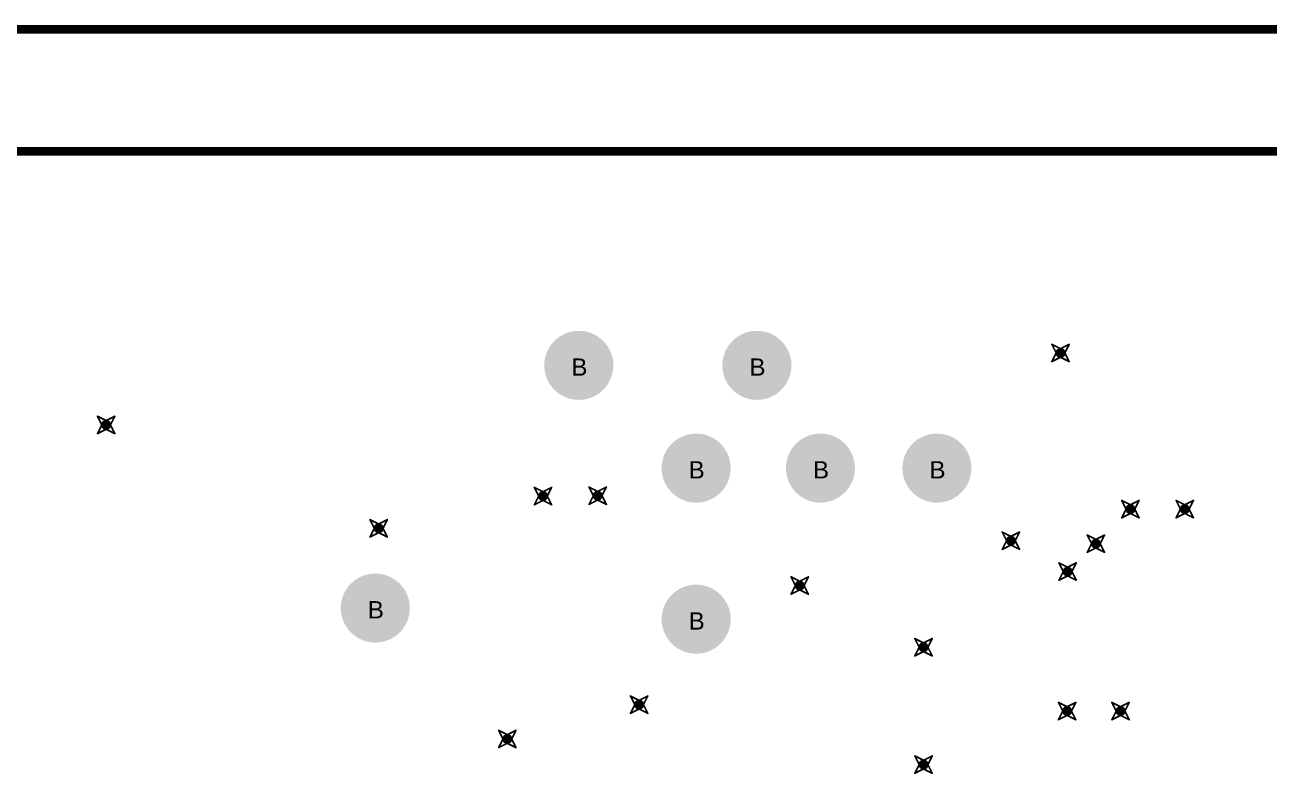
# Model space of a CAD drawing. Header units: millimetres. Extents: x -25 to 478, y -31 to 252.
# Drawn here: x 261.8 to 298.42, y 191.68 to 213.72 of the extents above; entities that cross this region are included whole.
import ezdxf

# ---------------------------------------------------------------- set-up
doc = ezdxf.new("R2010")
doc.units = ezdxf.units.MM
for name, color, linetype in [('DrillDrawing', 1, 'Continuous'), ('Mechanical1', 6, 'Continuous'), ('Mechanical2', 216, 'Continuous'), ('MultiLayer', 9, 'Continuous'), ('PadHoleLayer', 156, 'Continuous'), ('ViaHoleLayer', 16, 'Continuous')]:
    doc.layers.add(name, color=color, linetype=linetype)
doc.styles.add('Arial', font='', dxfattribs={"height": 0.2})
doc.styles.get('Arial').set_extended_font_data('Arial')

# ---------------------------------------------------------------- blocks, each defined once
blk = doc.blocks.new('KEYSTONE5001_641')
at = {"layer": 'MultiLayer'}
h = blk.add_hatch(color=9, dxfattribs=at)
edge = h.paths.add_edge_path()
edge.add_arc((0, 0), 1.016, 0, 360)
at = {"layer": 'PadHoleLayer'}
h = blk.add_hatch(color=156, dxfattribs=at)
edge = h.paths.add_edge_path()
edge.add_arc((0, 0), 0.508, 0, 360)
blk = doc.blocks.new('KEYSTONE5002_776')
at = {"layer": 'MultiLayer'}
h = blk.add_hatch(color=9, dxfattribs=at)
edge = h.paths.add_edge_path()
edge.add_arc((0, 0), 1.016, 0, 360)
at = {"layer": 'PadHoleLayer'}
h = blk.add_hatch(color=156, dxfattribs=at)
edge = h.paths.add_edge_path()
edge.add_arc((0, 0), 0.508, 0, 360)
blk = doc.blocks.new('KEYSTONE5002_777')
at = {"layer": 'MultiLayer'}
h = blk.add_hatch(color=9, dxfattribs=at)
edge = h.paths.add_edge_path()
edge.add_arc((0, 0), 1.016, 0, 360)
at = {"layer": 'PadHoleLayer'}
h = blk.add_hatch(color=156, dxfattribs=at)
edge = h.paths.add_edge_path()
edge.add_arc((0, 0), 0.508, 0, 360)
blk = doc.blocks.new('KEYSTONE5002_778')
at = {"layer": 'MultiLayer'}
h = blk.add_hatch(color=9, dxfattribs=at)
edge = h.paths.add_edge_path()
edge.add_arc((0, 0), 1.016, 0, 360)
at = {"layer": 'PadHoleLayer'}
h = blk.add_hatch(color=156, dxfattribs=at)
edge = h.paths.add_edge_path()
edge.add_arc((0, 0), 0.508, 0, 360)
blk = doc.blocks.new('KEYSTONE5002_779')
at = {"layer": 'MultiLayer'}
h = blk.add_hatch(color=9, dxfattribs=at)
edge = h.paths.add_edge_path()
edge.add_arc((0, 0), 1.016, 0, 360)
at = {"layer": 'PadHoleLayer'}
h = blk.add_hatch(color=156, dxfattribs=at)
edge = h.paths.add_edge_path()
edge.add_arc((0, 0), 0.508, 0, 360)
blk = doc.blocks.new('KEYSTONE5002_780')
at = {"layer": 'MultiLayer'}
h = blk.add_hatch(color=9, dxfattribs=at)
edge = h.paths.add_edge_path()
edge.add_arc((0, 0), 1.016, 0, 360)
at = {"layer": 'PadHoleLayer'}
h = blk.add_hatch(color=156, dxfattribs=at)
edge = h.paths.add_edge_path()
edge.add_arc((0, 0), 0.508, 0, 360)
blk = doc.blocks.new('KEYSTONE5002_781')
at = {"layer": 'MultiLayer'}
h = blk.add_hatch(color=9, dxfattribs=at)
edge = h.paths.add_edge_path()
edge.add_arc((0, 0), 1.016, 0, 360)
at = {"layer": 'PadHoleLayer'}
h = blk.add_hatch(color=156, dxfattribs=at)
edge = h.paths.add_edge_path()
edge.add_arc((0, 0), 0.508, 0, 360)

msp = doc.modelspace()

# ---------------------------------------------------------------- hatches: boundary and pattern name
at = {"layer": 'ViaHoleLayer'}
h = msp.add_hatch(color=16, dxfattribs=at)
edge = h.paths.add_edge_path()
edge.add_arc((292.279, 204.065), 0.15, 0, 360)
h = msp.add_hatch(color=16, dxfattribs=at)
edge = h.paths.add_edge_path()
edge.add_arc((264.188, 201.948), 0.15, 0, 360)
h = msp.add_hatch(color=16, dxfattribs=at)
edge = h.paths.add_edge_path()
edge.add_arc((277.046, 199.855), 0.15, 0, 360)
h = msp.add_hatch(color=16, dxfattribs=at)
edge = h.paths.add_edge_path()
edge.add_arc((278.656, 199.865), 0.15, 0, 360)
h = msp.add_hatch(color=16, dxfattribs=at)
edge = h.paths.add_edge_path()
edge.add_arc((294.336, 199.471), 0.15, 0, 360)
h = msp.add_hatch(color=16, dxfattribs=at)
edge = h.paths.add_edge_path()
edge.add_arc((295.936, 199.471), 0.15, 0, 360)
h = msp.add_hatch(color=16, dxfattribs=at)
edge = h.paths.add_edge_path()
edge.add_arc((272.209, 198.907), 0.15, 0, 360)
h = msp.add_hatch(color=16, dxfattribs=at)
edge = h.paths.add_edge_path()
edge.add_arc((290.818, 198.542), 0.15, 0, 360)
h = msp.add_hatch(color=16, dxfattribs=at)
edge = h.paths.add_edge_path()
edge.add_arc((293.32, 198.455), 0.15, 0, 360)
h = msp.add_hatch(color=16, dxfattribs=at)
edge = h.paths.add_edge_path()
edge.add_arc((292.488, 197.635), 0.15, 0, 360)
h = msp.add_hatch(color=16, dxfattribs=at)
edge = h.paths.add_edge_path()
edge.add_arc((284.602, 197.223), 0.15, 0, 360)
h = msp.add_hatch(color=16, dxfattribs=at)
edge = h.paths.add_edge_path()
edge.add_arc((288.247, 195.408), 0.15, 0, 360)
h = msp.add_hatch(color=16, dxfattribs=at)
edge = h.paths.add_edge_path()
edge.add_arc((279.875, 193.719), 0.15, 0, 360)
h = msp.add_hatch(color=16, dxfattribs=at)
edge = h.paths.add_edge_path()
edge.add_arc((292.473, 193.531), 0.15, 0, 360)
h = msp.add_hatch(color=16, dxfattribs=at)
edge = h.paths.add_edge_path()
edge.add_arc((294.046, 193.531), 0.15, 0, 360)
h = msp.add_hatch(color=16, dxfattribs=at)
edge = h.paths.add_edge_path()
edge.add_arc((275.996, 192.71), 0.15, 0, 360)
h = msp.add_hatch(color=16, dxfattribs=at)
edge = h.paths.add_edge_path()
edge.add_arc((288.247, 191.956), 0.15, 0, 360)

# ---------------------------------------------------------------- linework, layer by layer
at = {"layer": 'DrillDrawing', "const_width": 0.0508}
for points in [[(292.025, 204.319), (292.279, 204.192)], [(292.025, 204.319), (292.152, 204.065)], [(292.025, 203.811), (292.152, 204.065)], [(292.279, 204.192), (292.533, 204.319)], [(292.406, 204.065), (292.533, 204.319)], [(292.406, 204.065), (292.533, 203.811)], [(292.025, 203.811), (292.279, 203.938)], [(292.279, 203.938), (292.533, 203.811)], [(263.934, 202.202), (264.188, 202.075)], [(263.934, 202.202), (264.061, 201.948)], [(264.188, 202.075), (264.442, 202.202)], [(264.315, 201.948), (264.442, 202.202)], [(263.934, 201.694), (264.061, 201.948)], [(263.934, 201.694), (264.188, 201.821)], [(264.188, 201.821), (264.442, 201.694)], [(264.315, 201.948), (264.442, 201.694)], [(276.792, 200.109), (277.046, 199.982)], [(276.792, 200.109), (276.919, 199.855)], [(277.046, 199.982), (277.3, 200.109)], [(277.173, 199.855), (277.3, 200.109)], [(278.402, 200.119), (278.656, 199.992)], [(278.402, 200.119), (278.529, 199.865)], [(278.656, 199.992), (278.91, 200.119)], [(278.783, 199.865), (278.91, 200.119)], [(276.792, 199.601), (276.919, 199.855)], [(276.792, 199.601), (277.046, 199.728)], [(277.046, 199.728), (277.3, 199.601)], [(277.173, 199.855), (277.3, 199.601)], [(278.402, 199.611), (278.529, 199.865)], [(278.402, 199.611), (278.656, 199.738)], [(278.656, 199.738), (278.91, 199.611)], [(278.783, 199.865), (278.91, 199.611)], [(294.082, 199.725), (294.336, 199.598)], [(294.082, 199.725), (294.209, 199.471)], [(294.336, 199.598), (294.59, 199.725)], [(294.463, 199.471), (294.59, 199.725)], [(295.682, 199.725), (295.936, 199.598)], [(295.682, 199.725), (295.809, 199.471)], [(295.936, 199.598), (296.19, 199.725)], [(296.063, 199.471), (296.19, 199.725)], [(294.082, 199.217), (294.209, 199.471)], [(294.082, 199.217), (294.336, 199.344)], [(294.336, 199.344), (294.59, 199.217)], [(294.463, 199.471), (294.59, 199.217)], [(295.682, 199.217), (295.809, 199.471)], [(295.682, 199.217), (295.936, 199.344)], [(295.936, 199.344), (296.19, 199.217)], [(296.063, 199.471), (296.19, 199.217)], [(271.955, 199.161), (272.209, 199.034)], [(271.955, 199.161), (272.082, 198.907)], [(271.955, 198.653), (272.082, 198.907)], [(272.209, 199.034), (272.463, 199.161)], [(272.336, 198.907), (272.463, 199.161)], [(272.336, 198.907), (272.463, 198.653)], [(271.955, 198.653), (272.209, 198.78)], [(272.209, 198.78), (272.463, 198.653)], [(290.564, 198.796), (290.818, 198.669)], [(290.564, 198.796), (290.691, 198.542)], [(290.564, 198.288), (290.691, 198.542)], [(290.818, 198.669), (291.072, 198.796)], [(290.945, 198.542), (291.072, 198.796)], [(290.945, 198.542), (291.072, 198.288)], [(293.066, 198.709), (293.32, 198.582)], [(293.066, 198.709), (293.193, 198.455)], [(293.32, 198.582), (293.574, 198.709)], [(293.447, 198.455), (293.574, 198.709)], [(290.564, 198.288), (290.818, 198.415)], [(290.818, 198.415), (291.072, 198.288)], [(293.066, 198.201), (293.193, 198.455)], [(293.066, 198.201), (293.32, 198.328)], [(293.32, 198.328), (293.574, 198.201)], [(293.447, 198.455), (293.574, 198.201)], [(292.234, 197.889), (292.488, 197.762)], [(292.234, 197.889), (292.361, 197.635)], [(292.488, 197.762), (292.742, 197.889)], [(292.615, 197.635), (292.742, 197.889)], [(284.348, 197.477), (284.602, 197.35)], [(284.348, 197.477), (284.475, 197.223)], [(284.602, 197.35), (284.856, 197.477)], [(284.729, 197.223), (284.856, 197.477)], [(292.234, 197.381), (292.361, 197.635)], [(292.234, 197.381), (292.488, 197.508)], [(292.488, 197.508), (292.742, 197.381)], [(292.615, 197.635), (292.742, 197.381)], [(284.348, 196.969), (284.475, 197.223)], [(284.348, 196.969), (284.602, 197.096)], [(284.602, 197.096), (284.856, 196.969)], [(284.729, 197.223), (284.856, 196.969)], [(287.993, 195.662), (288.247, 195.535)], [(287.993, 195.662), (288.12, 195.408)], [(288.247, 195.535), (288.501, 195.662)], [(288.374, 195.408), (288.501, 195.662)], [(287.993, 195.154), (288.12, 195.408)], [(287.993, 195.154), (288.247, 195.281)], [(288.247, 195.281), (288.501, 195.154)], [(288.374, 195.408), (288.501, 195.154)], [(279.621, 193.973), (279.875, 193.846)], [(279.621, 193.973), (279.748, 193.719)], [(279.621, 193.465), (279.748, 193.719)], [(279.875, 193.846), (280.129, 193.973)], [(280.002, 193.719), (280.129, 193.973)], [(280.002, 193.719), (280.129, 193.465)], [(292.219, 193.785), (292.473, 193.658)], [(292.219, 193.785), (292.346, 193.531)], [(292.473, 193.658), (292.727, 193.785)], [(292.6, 193.531), (292.727, 193.785)], [(293.792, 193.785), (294.046, 193.658)], [(293.792, 193.785), (293.919, 193.531)], [(294.046, 193.658), (294.3, 193.785)], [(294.173, 193.531), (294.3, 193.785)], [(279.621, 193.465), (279.875, 193.592)], [(279.875, 193.592), (280.129, 193.465)], [(292.219, 193.277), (292.346, 193.531)], [(292.219, 193.277), (292.473, 193.404)], [(292.473, 193.404), (292.727, 193.277)], [(292.6, 193.531), (292.727, 193.277)], [(293.792, 193.277), (293.919, 193.531)], [(293.792, 193.277), (294.046, 193.404)], [(294.046, 193.404), (294.3, 193.277)], [(294.173, 193.531), (294.3, 193.277)], [(275.742, 192.964), (275.996, 192.837)], [(275.742, 192.964), (275.869, 192.71)], [(275.742, 192.456), (275.869, 192.71)], [(275.996, 192.837), (276.25, 192.964)], [(276.123, 192.71), (276.25, 192.964)], [(276.123, 192.71), (276.25, 192.456)], [(275.742, 192.456), (275.996, 192.583)], [(275.996, 192.583), (276.25, 192.456)], [(287.993, 192.21), (288.247, 192.083)], [(287.993, 192.21), (288.12, 191.956)], [(287.993, 191.702), (288.12, 191.956)], [(288.247, 192.083), (288.501, 192.21)], [(288.374, 191.956), (288.501, 192.21)], [(288.374, 191.956), (288.501, 191.702)], [(287.993, 191.702), (288.247, 191.829)], [(288.247, 191.829), (288.501, 191.702)]]:
    msp.add_lwpolyline(points, dxfattribs=at)
at = {"layer": 'DrillDrawing', "const_width": 0.0254}
for points in [[(292.012, 204.319, 1), (292.037, 204.319, 1)], [(292.012, 204.319, 1), (292.037, 204.319, 1)], [(292.139, 204.065, 1), (292.164, 204.065, 1)], [(292.139, 204.065, 1), (292.164, 204.065, 1)], [(292.266, 204.192, 1), (292.291, 204.192, 1)], [(292.266, 204.192, 1), (292.291, 204.192, 1)], [(292.393, 204.065, 1), (292.418, 204.065, 1)], [(292.393, 204.065, 1), (292.418, 204.065, 1)], [(292.52, 204.319, 1), (292.545, 204.319, 1)], [(292.52, 204.319, 1), (292.545, 204.319, 1)], [(292.012, 203.811, 1), (292.037, 203.811, 1)], [(292.012, 203.811, 1), (292.037, 203.811, 1)], [(292.266, 203.938, 1), (292.291, 203.938, 1)], [(292.266, 203.938, 1), (292.291, 203.938, 1)], [(292.52, 203.811, 1), (292.545, 203.811, 1)], [(292.52, 203.811, 1), (292.545, 203.811, 1)], [(263.921, 202.202, 1), (263.946, 202.202, 1)], [(263.921, 202.202, 1), (263.946, 202.202, 1)], [(264.429, 202.202, 1), (264.454, 202.202, 1)], [(264.429, 202.202, 1), (264.454, 202.202, 1)], [(264.048, 201.948, 1), (264.073, 201.948, 1)], [(264.048, 201.948, 1), (264.073, 201.948, 1)], [(264.175, 202.075, 1), (264.2, 202.075, 1)], [(264.175, 202.075, 1), (264.2, 202.075, 1)], [(264.175, 201.821, 1), (264.2, 201.821, 1)], [(264.175, 201.821, 1), (264.2, 201.821, 1)], [(264.302, 201.948, 1), (264.327, 201.948, 1)], [(264.302, 201.948, 1), (264.327, 201.948, 1)], [(263.921, 201.694, 1), (263.946, 201.694, 1)], [(263.921, 201.694, 1), (263.946, 201.694, 1)], [(264.429, 201.694, 1), (264.454, 201.694, 1)], [(264.429, 201.694, 1), (264.454, 201.694, 1)], [(276.779, 200.109, 1), (276.805, 200.109, 1)], [(276.779, 200.109, 1), (276.805, 200.109, 1)], [(277.033, 199.982, 1), (277.059, 199.982, 1)], [(277.033, 199.982, 1), (277.059, 199.982, 1)], [(277.287, 200.109, 1), (277.313, 200.109, 1)], [(277.287, 200.109, 1), (277.313, 200.109, 1)], [(278.389, 200.119, 1), (278.415, 200.119, 1)], [(278.389, 200.119, 1), (278.415, 200.119, 1)], [(278.643, 199.992, 1), (278.669, 199.992, 1)], [(278.643, 199.992, 1), (278.669, 199.992, 1)], [(278.897, 200.119, 1), (278.923, 200.119, 1)], [(278.897, 200.119, 1), (278.923, 200.119, 1)], [(276.779, 199.601, 1), (276.805, 199.601, 1)], [(276.779, 199.601, 1), (276.805, 199.601, 1)], [(276.906, 199.855, 1), (276.932, 199.855, 1)], [(276.906, 199.855, 1), (276.932, 199.855, 1)], [(277.033, 199.728, 1), (277.059, 199.728, 1)], [(277.033, 199.728, 1), (277.059, 199.728, 1)], [(277.16, 199.855, 1), (277.186, 199.855, 1)], [(277.16, 199.855, 1), (277.186, 199.855, 1)], [(277.287, 199.601, 1), (277.313, 199.601, 1)], [(277.287, 199.601, 1), (277.313, 199.601, 1)], [(278.389, 199.611, 1), (278.415, 199.611, 1)], [(278.389, 199.611, 1), (278.415, 199.611, 1)], [(278.516, 199.865, 1), (278.542, 199.865, 1)], [(278.516, 199.865, 1), (278.542, 199.865, 1)], [(278.643, 199.738, 1), (278.669, 199.738, 1)], [(278.643, 199.738, 1), (278.669, 199.738, 1)], [(278.77, 199.865, 1), (278.796, 199.865, 1)], [(278.77, 199.865, 1), (278.796, 199.865, 1)], [(278.897, 199.611, 1), (278.923, 199.611, 1)], [(278.897, 199.611, 1), (278.923, 199.611, 1)], [(294.069, 199.725, 1), (294.094, 199.725, 1)], [(294.069, 199.725, 1), (294.094, 199.725, 1)], [(294.323, 199.598, 1), (294.348, 199.598, 1)], [(294.323, 199.598, 1), (294.348, 199.598, 1)], [(294.577, 199.725, 1), (294.602, 199.725, 1)], [(294.577, 199.725, 1), (294.602, 199.725, 1)], [(295.669, 199.725, 1), (295.694, 199.725, 1)], [(295.669, 199.725, 1), (295.694, 199.725, 1)], [(295.923, 199.598, 1), (295.948, 199.598, 1)], [(295.923, 199.598, 1), (295.948, 199.598, 1)], [(296.177, 199.725, 1), (296.202, 199.725, 1)], [(296.177, 199.725, 1), (296.202, 199.725, 1)], [(294.069, 199.217, 1), (294.094, 199.217, 1)], [(294.069, 199.217, 1), (294.094, 199.217, 1)], [(294.196, 199.471, 1), (294.221, 199.471, 1)], [(294.196, 199.471, 1), (294.221, 199.471, 1)], [(294.323, 199.344, 1), (294.348, 199.344, 1)], [(294.323, 199.344, 1), (294.348, 199.344, 1)], [(294.45, 199.471, 1), (294.475, 199.471, 1)], [(294.45, 199.471, 1), (294.475, 199.471, 1)], [(294.577, 199.217, 1), (294.602, 199.217, 1)], [(294.577, 199.217, 1), (294.602, 199.217, 1)], [(295.669, 199.217, 1), (295.694, 199.217, 1)], [(295.669, 199.217, 1), (295.694, 199.217, 1)], [(295.796, 199.471, 1), (295.821, 199.471, 1)], [(295.796, 199.471, 1), (295.821, 199.471, 1)], [(295.923, 199.344, 1), (295.948, 199.344, 1)], [(295.923, 199.344, 1), (295.948, 199.344, 1)], [(296.05, 199.471, 1), (296.075, 199.471, 1)], [(296.05, 199.471, 1), (296.075, 199.471, 1)], [(296.177, 199.217, 1), (296.202, 199.217, 1)], [(296.177, 199.217, 1), (296.202, 199.217, 1)], [(271.942, 199.161, 1), (271.968, 199.161, 1)], [(271.942, 199.161, 1), (271.968, 199.161, 1)], [(272.069, 198.907, 1), (272.095, 198.907, 1)], [(272.069, 198.907, 1), (272.095, 198.907, 1)], [(272.196, 199.034, 1), (272.222, 199.034, 1)], [(272.196, 199.034, 1), (272.222, 199.034, 1)], [(272.323, 198.907, 1), (272.349, 198.907, 1)], [(272.323, 198.907, 1), (272.349, 198.907, 1)], [(272.45, 199.161, 1), (272.476, 199.161, 1)], [(272.45, 199.161, 1), (272.476, 199.161, 1)], [(271.942, 198.653, 1), (271.968, 198.653, 1)], [(271.942, 198.653, 1), (271.968, 198.653, 1)], [(272.196, 198.78, 1), (272.222, 198.78, 1)], [(272.196, 198.78, 1), (272.222, 198.78, 1)], [(272.45, 198.653, 1), (272.476, 198.653, 1)], [(272.45, 198.653, 1), (272.476, 198.653, 1)], [(290.551, 198.796, 1), (290.576, 198.796, 1)], [(290.551, 198.796, 1), (290.576, 198.796, 1)], [(290.678, 198.542, 1), (290.703, 198.542, 1)], [(290.678, 198.542, 1), (290.703, 198.542, 1)], [(290.805, 198.669, 1), (290.83, 198.669, 1)], [(290.805, 198.669, 1), (290.83, 198.669, 1)], [(290.932, 198.542, 1), (290.957, 198.542, 1)], [(290.932, 198.542, 1), (290.957, 198.542, 1)], [(291.059, 198.796, 1), (291.084, 198.796, 1)], [(291.059, 198.796, 1), (291.084, 198.796, 1)], [(293.053, 198.709, 1), (293.078, 198.709, 1)], [(293.053, 198.709, 1), (293.078, 198.709, 1)], [(293.307, 198.582, 1), (293.332, 198.582, 1)], [(293.307, 198.582, 1), (293.332, 198.582, 1)], [(293.561, 198.709, 1), (293.586, 198.709, 1)], [(293.561, 198.709, 1), (293.586, 198.709, 1)], [(290.551, 198.288, 1), (290.576, 198.288, 1)], [(290.551, 198.288, 1), (290.576, 198.288, 1)], [(290.805, 198.415, 1), (290.83, 198.415, 1)], [(290.805, 198.415, 1), (290.83, 198.415, 1)], [(291.059, 198.288, 1), (291.084, 198.288, 1)], [(291.059, 198.288, 1), (291.084, 198.288, 1)], [(293.053, 198.201, 1), (293.078, 198.201, 1)], [(293.053, 198.201, 1), (293.078, 198.201, 1)], [(293.18, 198.455, 1), (293.205, 198.455, 1)], [(293.18, 198.455, 1), (293.205, 198.455, 1)], [(293.307, 198.328, 1), (293.332, 198.328, 1)], [(293.307, 198.328, 1), (293.332, 198.328, 1)], [(293.434, 198.455, 1), (293.459, 198.455, 1)], [(293.434, 198.455, 1), (293.459, 198.455, 1)], [(293.561, 198.201, 1), (293.586, 198.201, 1)], [(293.561, 198.201, 1), (293.586, 198.201, 1)], [(292.222, 197.889, 1), (292.247, 197.889, 1)], [(292.222, 197.889, 1), (292.247, 197.889, 1)], [(292.476, 197.762, 1), (292.501, 197.762, 1)], [(292.476, 197.762, 1), (292.501, 197.762, 1)], [(292.73, 197.889, 1), (292.755, 197.889, 1)], [(292.73, 197.889, 1), (292.755, 197.889, 1)], [(284.336, 197.477, 1), (284.361, 197.477, 1)], [(284.336, 197.477, 1), (284.361, 197.477, 1)], [(284.844, 197.477, 1), (284.869, 197.477, 1)], [(284.844, 197.477, 1), (284.869, 197.477, 1)], [(292.222, 197.381, 1), (292.247, 197.381, 1)], [(292.222, 197.381, 1), (292.247, 197.381, 1)], [(292.349, 197.635, 1), (292.374, 197.635, 1)], [(292.349, 197.635, 1), (292.374, 197.635, 1)], [(292.476, 197.508, 1), (292.501, 197.508, 1)], [(292.476, 197.508, 1), (292.501, 197.508, 1)], [(292.603, 197.635, 1), (292.628, 197.635, 1)], [(292.603, 197.635, 1), (292.628, 197.635, 1)], [(292.73, 197.381, 1), (292.755, 197.381, 1)], [(292.73, 197.381, 1), (292.755, 197.381, 1)], [(284.463, 197.223, 1), (284.488, 197.223, 1)], [(284.463, 197.223, 1), (284.488, 197.223, 1)], [(284.59, 197.35, 1), (284.615, 197.35, 1)], [(284.59, 197.35, 1), (284.615, 197.35, 1)], [(284.59, 197.096, 1), (284.615, 197.096, 1)], [(284.59, 197.096, 1), (284.615, 197.096, 1)], [(284.717, 197.223, 1), (284.742, 197.223, 1)], [(284.717, 197.223, 1), (284.742, 197.223, 1)], [(284.336, 196.969, 1), (284.361, 196.969, 1)], [(284.336, 196.969, 1), (284.361, 196.969, 1)], [(284.844, 196.969, 1), (284.869, 196.969, 1)], [(284.844, 196.969, 1), (284.869, 196.969, 1)], [(287.98, 195.662, 1), (288.006, 195.662, 1)], [(287.98, 195.662, 1), (288.006, 195.662, 1)], [(288.488, 195.662, 1), (288.514, 195.662, 1)], [(288.488, 195.662, 1), (288.514, 195.662, 1)], [(288.107, 195.408, 1), (288.133, 195.408, 1)], [(288.107, 195.408, 1), (288.133, 195.408, 1)], [(288.234, 195.535, 1), (288.26, 195.535, 1)], [(288.234, 195.535, 1), (288.26, 195.535, 1)], [(288.234, 195.281, 1), (288.26, 195.281, 1)], [(288.234, 195.281, 1), (288.26, 195.281, 1)], [(288.361, 195.408, 1), (288.387, 195.408, 1)], [(288.361, 195.408, 1), (288.387, 195.408, 1)], [(287.98, 195.154, 1), (288.006, 195.154, 1)], [(287.98, 195.154, 1), (288.006, 195.154, 1)], [(288.488, 195.154, 1), (288.514, 195.154, 1)], [(288.488, 195.154, 1), (288.514, 195.154, 1)], [(279.608, 193.973, 1), (279.634, 193.973, 1)], [(279.608, 193.973, 1), (279.634, 193.973, 1)], [(279.735, 193.719, 1), (279.761, 193.719, 1)], [(279.735, 193.719, 1), (279.761, 193.719, 1)], [(279.862, 193.846, 1), (279.888, 193.846, 1)], [(279.862, 193.846, 1), (279.888, 193.846, 1)], [(279.989, 193.719, 1), (280.015, 193.719, 1)], [(279.989, 193.719, 1), (280.015, 193.719, 1)], [(280.116, 193.973, 1), (280.142, 193.973, 1)], [(280.116, 193.973, 1), (280.142, 193.973, 1)], [(292.206, 193.785, 1), (292.231, 193.785, 1)], [(292.206, 193.785, 1), (292.231, 193.785, 1)], [(292.714, 193.785, 1), (292.739, 193.785, 1)], [(292.714, 193.785, 1), (292.739, 193.785, 1)], [(293.78, 193.785, 1), (293.805, 193.785, 1)], [(293.78, 193.785, 1), (293.805, 193.785, 1)], [(294.288, 193.785, 1), (294.313, 193.785, 1)], [(294.288, 193.785, 1), (294.313, 193.785, 1)], [(279.608, 193.465, 1), (279.634, 193.465, 1)], [(279.608, 193.465, 1), (279.634, 193.465, 1)], [(279.862, 193.592, 1), (279.888, 193.592, 1)], [(279.862, 193.592, 1), (279.888, 193.592, 1)], [(280.116, 193.465, 1), (280.142, 193.465, 1)], [(280.116, 193.465, 1), (280.142, 193.465, 1)], [(292.333, 193.531, 1), (292.358, 193.531, 1)], [(292.333, 193.531, 1), (292.358, 193.531, 1)], [(292.46, 193.658, 1), (292.485, 193.658, 1)], [(292.46, 193.658, 1), (292.485, 193.658, 1)], [(292.46, 193.404, 1), (292.485, 193.404, 1)], [(292.46, 193.404, 1), (292.485, 193.404, 1)], [(292.587, 193.531, 1), (292.612, 193.531, 1)], [(292.587, 193.531, 1), (292.612, 193.531, 1)], [(293.907, 193.531, 1), (293.932, 193.531, 1)], [(293.907, 193.531, 1), (293.932, 193.531, 1)], [(294.034, 193.658, 1), (294.059, 193.658, 1)], [(294.034, 193.658, 1), (294.059, 193.658, 1)], [(294.034, 193.404, 1), (294.059, 193.404, 1)], [(294.034, 193.404, 1), (294.059, 193.404, 1)], [(294.161, 193.531, 1), (294.186, 193.531, 1)], [(294.161, 193.531, 1), (294.186, 193.531, 1)], [(292.206, 193.277, 1), (292.231, 193.277, 1)], [(292.206, 193.277, 1), (292.231, 193.277, 1)], [(292.714, 193.277, 1), (292.739, 193.277, 1)], [(292.714, 193.277, 1), (292.739, 193.277, 1)], [(293.78, 193.277, 1), (293.805, 193.277, 1)], [(293.78, 193.277, 1), (293.805, 193.277, 1)], [(294.288, 193.277, 1), (294.313, 193.277, 1)], [(294.288, 193.277, 1), (294.313, 193.277, 1)], [(275.73, 192.964, 1), (275.755, 192.964, 1)], [(275.73, 192.964, 1), (275.755, 192.964, 1)], [(275.857, 192.71, 1), (275.882, 192.71, 1)], [(275.857, 192.71, 1), (275.882, 192.71, 1)], [(275.984, 192.837, 1), (276.009, 192.837, 1)], [(275.984, 192.837, 1), (276.009, 192.837, 1)], [(276.111, 192.71, 1), (276.136, 192.71, 1)], [(276.111, 192.71, 1), (276.136, 192.71, 1)], [(276.238, 192.964, 1), (276.263, 192.964, 1)], [(276.238, 192.964, 1), (276.263, 192.964, 1)], [(275.73, 192.456, 1), (275.755, 192.456, 1)], [(275.73, 192.456, 1), (275.755, 192.456, 1)], [(275.984, 192.583, 1), (276.009, 192.583, 1)], [(275.984, 192.583, 1), (276.009, 192.583, 1)], [(276.238, 192.456, 1), (276.263, 192.456, 1)], [(276.238, 192.456, 1), (276.263, 192.456, 1)], [(287.98, 192.21, 1), (288.006, 192.21, 1)], [(287.98, 192.21, 1), (288.006, 192.21, 1)], [(288.107, 191.956, 1), (288.133, 191.956, 1)], [(288.107, 191.956, 1), (288.133, 191.956, 1)], [(288.234, 192.083, 1), (288.26, 192.083, 1)], [(288.234, 192.083, 1), (288.26, 192.083, 1)], [(288.361, 191.956, 1), (288.387, 191.956, 1)], [(288.361, 191.956, 1), (288.387, 191.956, 1)], [(288.488, 192.21, 1), (288.514, 192.21, 1)], [(288.488, 192.21, 1), (288.514, 192.21, 1)], [(287.98, 191.702, 1), (288.006, 191.702, 1)], [(287.98, 191.702, 1), (288.006, 191.702, 1)], [(288.234, 191.829, 1), (288.26, 191.829, 1)], [(288.234, 191.829, 1), (288.26, 191.829, 1)], [(288.488, 191.702, 1), (288.514, 191.702, 1)], [(288.488, 191.702, 1), (288.514, 191.702, 1)]]:
    msp.add_lwpolyline(points, format="xyb", close=True, dxfattribs=at)
at = {"layer": 'Mechanical1', "const_width": 0.254}
msp.add_lwpolyline([(0, 210), (375, 210)], dxfattribs=at)
at = {"layer": 'Mechanical2', "const_width": 0.254}
msp.add_lwpolyline([(193.213, 213.589), (375, 213.589)], dxfattribs=at)

# ---------------------------------------------------------------- block references
for name, p, rotation in [('KEYSTONE5002_781', (278.1, 203.7), 180), ('KEYSTONE5002_778', (283.342, 203.7), 180), ('KEYSTONE5002_779', (281.554, 200.678), 180), ('KEYSTONE5002_777', (285.212, 200.678), 180), ('KEYSTONE5002_776', (288.641, 200.678), 180), ('KEYSTONE5001_641', (272.11, 196.561), 90), ('KEYSTONE5002_780', (281.554, 196.233), 180)]:
    msp.add_blockref(name, p, dxfattribs=dict(rotation=rotation))

# ---------------------------------------------------------------- texts
at = {"layer": 'DrillDrawing', "style": 'Arial'}
for p in [(277.88, 203.396), (283.122, 203.396), (281.334, 200.373), (284.992, 200.373), (288.421, 200.373), (271.89, 196.256), (281.334, 195.928)]:
    msp.add_text('B', height=0.508, dxfattribs=at).set_placement(p)

doc.saveas('drawing.dxf')
